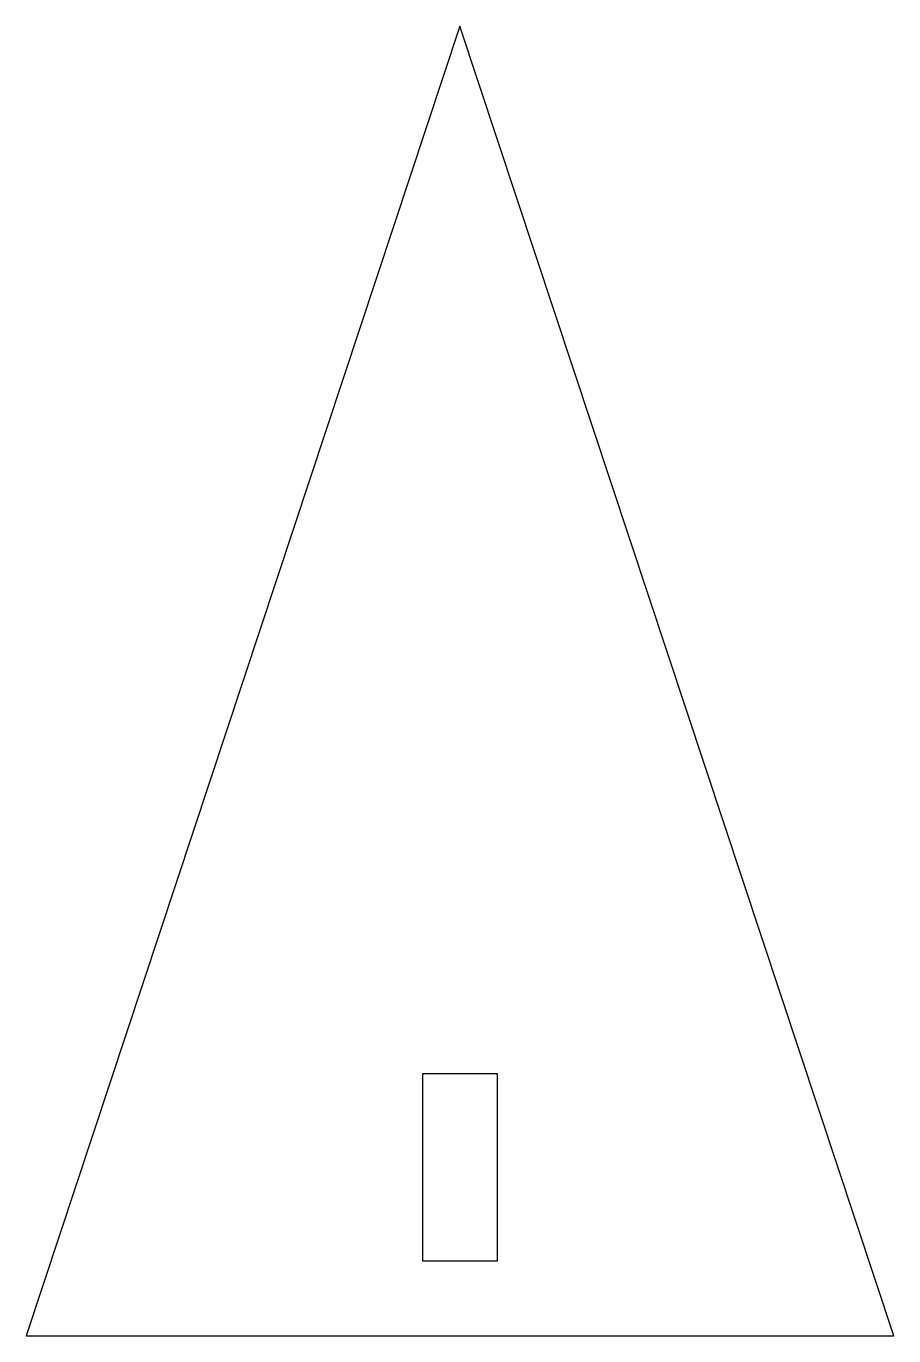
# Model space of a CAD drawing. Header units: inches. Extents: x -0.63 to 0.53, y -1.59 to 0.16.
import ezdxf

# ---------------------------------------------------------------- set-up
doc = ezdxf.new("R2010")
doc.units = ezdxf.units.IN
doc.header["$MEASUREMENT"] = 0

msp = doc.modelspace()

# ---------------------------------------------------------------- linework, layer by layer
at = {"color": 1, "linetype": 'Continuous', "lineweight": 25}
for p, q in [((-0.0533, 0.1607), (-0.6333, -1.5893)), ((0.5267, -1.5893), (-0.0533, 0.1607)), ((-0.0033, -1.2393), (-0.1033, -1.2393)), ((-0.1033, -1.2393), (-0.1033, -1.4893)), ((-0.0033, -1.4893), (-0.0033, -1.2393)), ((-0.1033, -1.4893), (-0.0033, -1.4893)), ((-0.6333, -1.5893), (0.5267, -1.5893))]:
    msp.add_line(p, q, dxfattribs=at)

doc.saveas('drawing.dxf')
